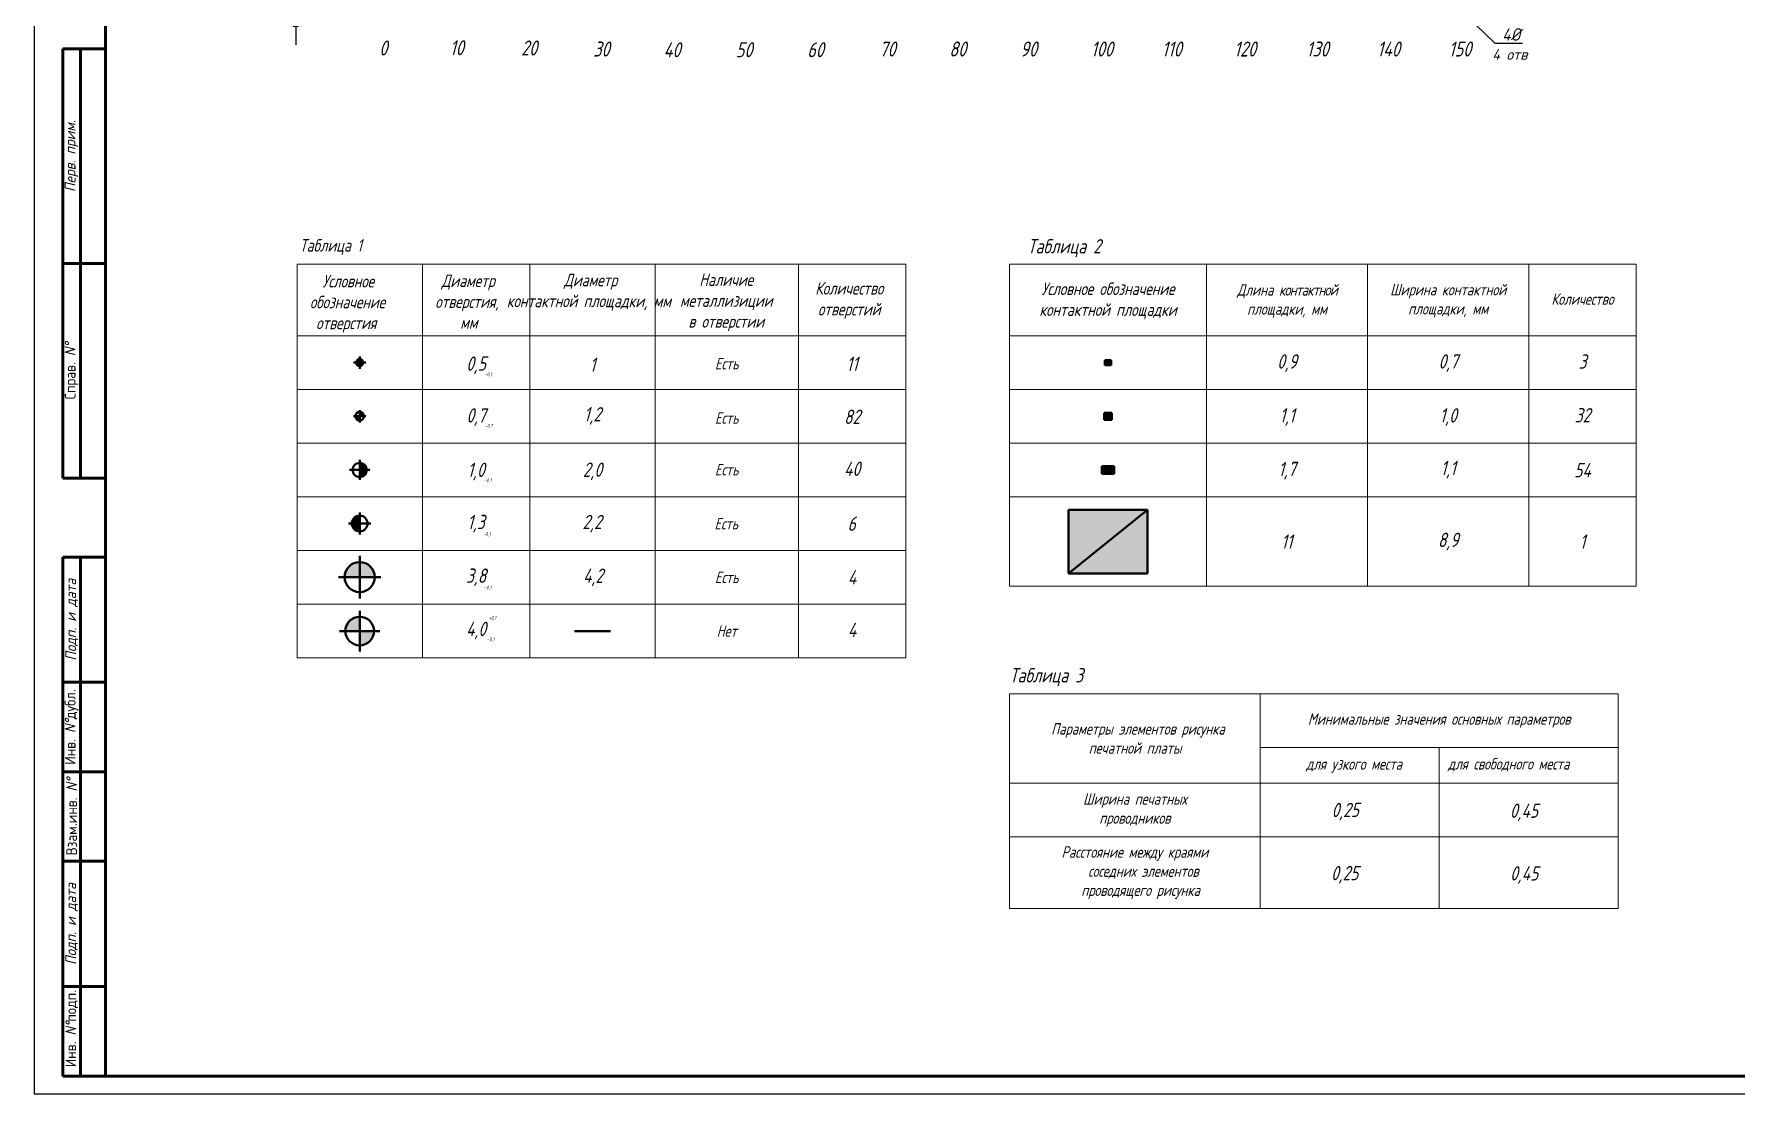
# Model space of a CAD drawing. Header units: millimetres. Extents: x 784 to 1625, y -303 to 291.
# Drawn here: x 783.9 to 1259.4, y -303.5 to -7.4 of the extents above; entities that cross this region are included whole.
import ezdxf
from ezdxf import colors
from ezdxf.entities.mleader import LeaderData, LeaderLine
from ezdxf.math import Vec2, Vec3

# ---------------------------------------------------------------- set-up
doc = ezdxf.new("R2010")
doc.units = ezdxf.units.MM
doc.header["$LTSCALE"] = 0.5
doc.layers.get('0').update_dxf_attribs({"lineweight": 60})
doc.layers.get('Defpoints').update_dxf_attribs({"color": 5})
doc.layers.add('размеры', color=90, linetype='Continuous')
doc.layers.add('Тонкие', color=7, linetype='Continuous')
doc.layers.add('тонкая', color=7, linetype='Continuous', lineweight=20)
doc.styles.get("Standard").update_dxf_attribs({"font": 'isocpeui.ttf', "width": 0.9})
doc.styles.add('стиль1', font='romans.shx', dxfattribs={"width": 0.75, "oblique": 15, "height": 3.5})
doc.styles.add('Увеличенный текст (ГОСТ)', font='GOST Common Italic.ttf')
doc.dimstyles.new('Standart', dxfattribs={"dimtxt": 5, "dimasz": 5, "dimexe": 2, "dimexo": 0, "dimgap": 1, "dimtad": 1, "dimtoh": 1, "dimdec": 0, "dimtxsty": 'Standard', "dimcen": 2.5, "dimadec": 0, "dimazin": 0, "dimtfac": 1, "dimtdec": 0, "dimtmove": 0, "dimatfit": 3, "dimldrblk": 'DOTSMALL', "dimfxl": 1, "dimarcsym": 0})

# ---------------------------------------------------------------- blocks, each defined once
blk = doc.blocks.new('*D26')
at = {"layer": 'Defpoints', "color": 0, "lineweight": 35, "transparency": 16777216}
for p in [(856.95, 9.31), (886.15, 9.31), (886.15, -0.39)]:
    blk.add_point(p, dxfattribs=at)
at = {"layer": 'размеры', "color": 0, "lineweight": -2, "transparency": 16777216}
for p, q in [((856.95, 14.31), (856.95, 19.31)), ((886.15, 9.31), (854.95, 9.31)), ((856.95, -0.39), (856.95, 9.31)), ((886.15, -0.39), (854.95, -0.39)), ((856.95, -5.39), (856.95, -10.39))]:
    blk.add_line(p, q, dxfattribs=at)
at = {"layer": 'размеры', "color": 0, "lineweight": 35, "transparency": 16777216}
for points in [[(856.12, 14.31), (857.78, 14.31), (856.95, 9.31)], [(856.12, -5.39), (857.78, -5.39), (856.95, -0.39)]]:
    blk.add_solid(points, dxfattribs=at)
at = {"layer": 'размеры', "color": 0, "lineweight": 30, "transparency": 16777216, "insert": (853.45, 4.46), "char_height": 5, "attachment_point": 5, "rotation": 90}
blk.add_mtext('5', dxfattribs=at)
blk = doc.blocks.new('_DotSmall')
at = {"color": 0, "linetype": 'ByBlock', "const_width": 0.5}
blk.add_lwpolyline([(-0.0625, 0, 1), (0.0625, 0, 1)], format="xyb", close=True, dxfattribs=at)

msp = doc.modelspace()

# ---------------------------------------------------------------- hatches: boundary and pattern name
at = {"lineweight": 50}
h = msp.add_hatch(color=0, dxfattribs=at)
h.dxf.hatch_style = 1
h.paths.add_polyline_path([(874.8, -98.16, 0.414214), (873.8, -99.16), (874.8, -99.16)])
h.paths.add_polyline_path([(874.8, -99.16), (873.8, -99.16, 0.414214), (874.8, -100.16)])
h = msp.add_hatch(color=0, dxfattribs=at)
h.dxf.hatch_style = 1
h.paths.add_polyline_path([(874.8, -99.16), (875.8, -99.16, 0.414214), (874.8, -98.16)], flags=17)
h.paths.add_polyline_path([(875.8, -99.16, 0.414214), (874.8, -98.16), (874.8, -100.16, 0.414214)])
h = msp.add_hatch(color=256, dxfattribs=at)
h.dxf.hatch_style = 1
h.paths.add_polyline_path([(875.8, -99.16, 0.414214), (874.8, -98.16), (874.8, -99.16)])
h = msp.add_hatch(color=256, dxfattribs=at)
h.dxf.hatch_style = 1
h.paths.add_polyline_path([(1082.88, -98.46), (1082.88, -99.86), (1084.68, -99.86), (1084.68, -98.46)])
msp.add_hatch(color=0, dxfattribs=at).paths.add_polyline_path([(876, -114.16, 0.414214), (874.8, -112.96), (874.8, -114.16)])
h = msp.add_hatch(color=256, dxfattribs=at)
h.dxf.hatch_style = 1
h.paths.add_polyline_path([(1084.88, -115.16), (1084.88, -113.16), (1082.68, -113.16), (1082.68, -115.16)])
h = msp.add_hatch(color=256, dxfattribs=at)
h.dxf.hatch_style = 1
h.paths.add_polyline_path([(874.8, -114.16), (873.59, -114.16, 0.414214), (874.8, -115.37)])
h = msp.add_hatch(color=256, dxfattribs=at)
edge = h.paths.add_edge_path()
edge.add_line((874.8, -127.16), (874.8, -131.16))
edge.add_arc((874.8, -129.16), 2, 270, 450)
h = msp.add_hatch(color=256, dxfattribs=at)
h.dxf.hatch_style = 1
h.paths.add_polyline_path([(1085.48, -130.26), (1085.48, -128.06), (1082.08, -128.06), (1082.08, -130.26)])
h = msp.add_hatch(color=256, dxfattribs=at)
h.dxf.hatch_style = 1
h.paths.add_polyline_path([(874.8, -141.91, 0.414214), (872.6, -144.11), (874.8, -144.11)])
h.paths.add_polyline_path([(874.8, -144.11), (872.6, -144.11, 0.414214), (874.8, -146.31)])
h = msp.add_hatch(color=256, dxfattribs=at)
h.dxf.hatch_style = 1
h.paths.add_polyline_path([(1072.78, -158.06), (1094.78, -158.06), (1094.78, -140.26), (1072.78, -140.26)])
h = msp.add_hatch(color=256, dxfattribs=at)
h.dxf.hatch_style = 1
h.paths.add_polyline_path([(874.8, -154.88, 0.414214), (870.6, -159.08), (874.8, -159.08)])
h.paths.add_polyline_path([(874.8, -154.88), (874.8, -159.08), (879, -159.08, 0.414214)])
h = msp.add_hatch(color=0, dxfattribs=at)
h.paths.add_polyline_path([(870.8, -174.16), (874.8, -174.16), (874.8, -170.16, 0.414214)])
h.paths.add_polyline_path([(878.8, -174.16), (874.8, -174.16), (874.8, -178.16, 0.414214)])

# ---------------------------------------------------------------- linework, layer by layer
for p, q in [((803.86, 285.52), (803.86, -298.48)), ((791.86, -11.48), (791.86, -131.48)), ((796.86, -11.48), (791.86, -11.48)), ((796.86, -11.48), (803.86, -11.48)), ((796.86, -131.48), (796.86, -11.48)), ((803.86, -71.48), (791.86, -71.48)), ((791.86, -131.48), (796.86, -131.48)), ((803.86, -131.48), (796.86, -131.48)), ((791.86, -298.48), (791.86, -153.48)), ((791.86, -153.48), (796.86, -153.48)), ((796.86, -153.48), (796.86, -298.48)), ((796.86, -153.48), (803.86, -153.48)), ((791.86, -188.48), (803.86, -188.48)), ((791.86, -213.48), (803.86, -213.48)), ((791.86, -238.48), (803.86, -238.48)), ((791.86, -273.48), (803.86, -273.48)), ((796.86, -298.48), (791.86, -298.48)), ((796.86, -298.48), (1619.86, -298.48))]:
    msp.add_line(p, q)
for p, q in [((874.8, -99.16), (873.1, -99.16)), ((874.8, -100.86), (874.8, -97.47)), ((874.8, -99.16), (876.49, -99.16)), ((1084.68, -98.46), (1082.88, -98.46)), ((1082.88, -98.46), (1082.88, -99.86)), ((1084.68, -98.46), (1082.88, -99.86)), ((1082.88, -99.86), (1084.68, -99.86)), ((1084.68, -99.86), (1084.68, -98.46)), ((874.8, -115.87), (874.8, -112.46)), ((1084.88, -113.16), (1082.68, -113.16)), ((1082.68, -113.16), (1082.68, -115.16)), ((1084.88, -113.16), (1082.68, -115.16)), ((1084.88, -115.16), (1084.88, -113.16)), ((874.8, -114.16), (873.09, -114.16)), ((874.8, -114.16), (876.5, -114.16)), ((1082.68, -115.16), (1084.88, -115.16)), ((874.8, -127.16), (874.8, -126.36)), ((874.8, -129.16), (874.8, -127.16)), ((1085.48, -128.06), (1082.08, -128.06)), ((1082.08, -128.06), (1082.08, -130.26)), ((1085.48, -128.06), (1082.08, -130.26)), ((1085.48, -130.26), (1085.48, -128.06)), ((872.8, -129.16), (872, -129.16)), ((874.8, -129.16), (872.8, -129.16)), ((874.8, -129.16), (876.8, -129.16)), ((874.8, -129.16), (874.8, -131.16)), ((874.8, -131.16), (874.8, -131.96)), ((876.8, -129.16), (877.6, -129.16)), ((1082.08, -130.26), (1085.48, -130.26)), ((874.8, -141.91), (874.8, -141.03)), ((874.8, -144.11), (874.8, -141.91)), ((1072.78, -158.06), (1072.78, -140.26)), ((1072.78, -140.26), (1094.78, -140.26)), ((1094.78, -140.26), (1072.78, -158.06)), ((1094.78, -140.26), (1094.78, -158.06)), ((872.6, -144.11), (871.72, -144.11)), ((874.8, -144.11), (872.6, -144.11)), ((874.8, -144.11), (877, -144.11)), ((874.8, -144.11), (874.8, -146.31)), ((874.8, -146.31), (874.8, -147.19)), ((877, -144.11), (877.88, -144.11)), ((874.8, -165.03), (874.8, -153.13)), ((874.8, -159.08), (868.85, -159.08)), ((874.8, -159.08), (880.75, -159.08)), ((1094.78, -158.06), (1072.78, -158.06)), ((874.8, -179.83), (874.8, -168.5)), ((874.8, -174.16), (869.13, -174.16)), ((874.8, -174.16), (880.47, -174.16)), ((934.8, -174.16), (944.8, -174.16))]:
    msp.add_line(p, q, dxfattribs=at)
for centre, radius in [((874.8, -99.16), 1), ((874.8, -114.16), 1.2), ((874.8, -129.16), 2), ((874.8, -144.11), 2.2), ((874.8, -159.08), 4.2), ((874.8, -174.16), 4)]:
    msp.add_circle(centre, radius, dxfattribs=at)
at = {"layer": 'Defpoints'}
for p, q in [((783.86, 290.52), (783.86, -303.48)), ((783.86, -303.48), (1624.86, -303.48))]:
    msp.add_line(p, q, dxfattribs=at)
at = {"layer": 'тонкая'}
for p, q in [((857.3, -71.66), (857.3, -181.66)), ((857.3, -71.66), (1027.3, -71.66)), ((857.3, -71.66), (857.3, -91.66)), ((857.3, -71.66), (857.3, -91.66)), ((857.3, -71.66), (887.3, -71.66)), ((857.3, -71.66), (857.3, -81.66)), ((857.3, -71.66), (892.3, -71.66)), ((857.3, -71.66), (874.8, -71.66)), ((892.3, -71.66), (892.3, -181.66)), ((922.3, -71.66), (892.3, -71.66)), ((922.3, -71.66), (892.3, -71.66)), ((892.3, -71.66), (907.3, -71.66)), ((917.3, -71.66), (947.3, -71.66)), ((922.3, -181.66), (922.3, -71.66)), ((957.3, -71.66), (922.3, -71.66)), ((922.3, -71.66), (939.8, -71.66)), ((946.12, -71.66), (951.12, -71.66)), ((947.3, -71.66), (982.3, -71.66)), ((957.3, -71.66), (957.3, -181.66)), ((962.3, -71.66), (957.3, -71.66)), ((957.3, -71.66), (977.3, -71.66)), ((997.3, -71.66), (962.3, -71.66)), ((997.3, -181.66), (997.3, -71.66)), ((1002.3, -71.66), (997.3, -71.66)), ((997.3, -71.66), (1012.3, -71.66)), ((1027.3, -71.66), (1002.3, -71.66)), ((1007.3, -71.66), (1027.3, -71.66)), ((1027.3, -71.66), (1027.3, -181.66)), ((1056.28, -71.66), (1056.28, -161.66)), ((1056.28, -71.66), (1231.28, -71.66)), ((1111.28, -71.66), (1111.28, -161.66)), ((1156.28, -161.66), (1156.28, -71.66)), ((1201.28, -71.67), (1201.28, -161.66)), ((1231.28, -161.66), (1231.28, -71.67)), ((857.3, -91.66), (1027.3, -91.66)), ((857.3, -91.66), (857.3, -106.66)), ((857.3, -91.66), (857.3, -121.66)), ((1056.28, -91.66), (1231.28, -91.66)), ((857.3, -106.66), (1027.3, -106.66)), ((857.3, -106.66), (857.3, -114.16)), ((1056.28, -106.66), (1231.28, -106.66)), ((857.3, -121.66), (1027.3, -121.66)), ((1056.28, -121.66), (1231.28, -121.66)), ((857.3, -136.66), (1027.3, -136.66)), ((857.3, -136.66), (857.3, -151.66)), ((1056.28, -136.66), (1231.28, -136.66)), ((857.3, -151.66), (1027.3, -151.66)), ((1027.3, -151.66), (1027.3, -166.66)), ((1056.28, -161.66), (1231.28, -161.66)), ((1027.3, -166.66), (857.3, -166.66)), ((857.3, -181.66), (1027.3, -181.66)), ((1056.28, -191.66), (1226.28, -191.66)), ((1056.28, -251.66), (1056.28, -191.66)), ((1126.28, -191.66), (1126.28, -251.66)), ((1226.28, -191.66), (1226.28, -251.66)), ((1126.28, -206.66), (1226.28, -206.66)), ((1176.28, -206.66), (1176.28, -251.66)), ((1056.28, -216.66), (1226.28, -216.66)), ((1056.28, -231.66), (1226.28, -231.66)), ((1226.28, -251.66), (1056.28, -251.66))]:
    msp.add_line(p, q, dxfattribs=at)

# ---------------------------------------------------------------- texts
at = {"char_height": 3, "attachment_point": 5, "rotation": 90}
for s, insert, width in [('Перв. прим.', (794.36, -41.48), 60), ('{\\fISOCPEUR|b0|i0|c204|p34;Справ}. N°', (794.36, -101.48), 60), ('Подп. и дата', (794.36, -170.98), 35), ('{\\fISOCPEUR|b0|i0|c204|p34;Инв}. N°{\\fISOCPEUR|b0|i0|c204|p34;дубл}.', (794.36, -200.98), 25), ('{\\fISOCPEUR|b0|i0|c204|p34;Взам}.{\\fISOCPEUR|b0|i0|c204|p34;инв}. N°', (794.36, -225.98), 27.3602), ('Подп. и дата', (794.36, -255.98), 35), ('{\\fISOCPEUR|b0|i0|c204|p34;Инв}. N°{\\fISOCPEUR|b0|i0|c204|p34;подп}.', (794.36, -285.23), 26.6565)]:
    msp.add_mtext(s, dxfattribs=dict(at, insert=insert, width=width))
at = {"lineweight": 50, "style": 'стиль1'}
for s, insert, char_height, width, attachment_point in [('Таблица 1', (858.02, -64.66), 3.5, 44, 1), ('Таблица 2', (1061.31, -64.66), 4, 44, 1), ('  Условное\\Pобозначение\\P отверстия', (860.9, -74.66), 3.5, 31.2566, 1), (' Диаметр\\Pотверстия,\\P    мм', (895.9, -74.56), 3.5, 26.4, 1), ('\\pxqc;{\\fTahoma|b0|i0|c204|p34; }Диаметр\\Pконтактной площадки, мм', (916.8, -74.36), 3.5, 44, 1), ('\\pxqc;Наличие \\Pметаллизиции\\Pв отверстии', (956.15, -74.25), 3.5, 42, 1), ('\\pxqc;Количество\\Pотверстий', (985, -76.66), 3.5, 53, 1), ('\\pxqc;Условное обозначение контактной площадки', (1083.78, -81.93), 3.5, 55, 5), ('\\pxqc;Длина {\\T0.9;контактной}\\Pплощадки, мм', (1133.78, -81.95), 3.2, 45, 5), ('\\pxqc;Ширина контактной\\Pплощадки, мм', (1178.78, -81.88), 3.2, 45, 5), ('Количество ', (1216.28, -81.42), 3.2, 30, 5), ('0,5', (907.3, -99.9), 4, 30, 5), ('1', (939.8, -99.77), 4, 35, 5), ('Есть', (977.3, -99.47), 3.2, 40, 5), ('11', (1012.3, -99.51), 4, 30, 5), ('\\pxqc;0,9', (1133.78, -99.32), 4, 45, 5), ('\\pxqc;0,7', (1178.78, -99.31), 4, 45, 5), ('\\pxqc;3', (1216.28, -98.88), 4, 30, 5), ('0,7', (907.3, -114.39), 4, 30, 5), ('1,2', (939.8, -114.06), 4, 35, 5), ('Есть', (977.3, -114.64), 3.2, 40, 5), ('82', (1012.3, -114.31), 4, 30, 5), ('1,1', (1133.78, -114.37), 4, 45, 5), ('1,0', (1178.78, -114.38), 4, 45, 5), ('32', (1216.28, -113.87), 4, 30, 5), ('1,0', (907.3, -129.58), 4, 30, 5), ('2,0', (939.8, -129.55), 4, 35, 5), ('Есть', (977.3, -129.07), 3.2, 40, 5), ('40', (1012.3, -128.83), 4, 30, 5), ('\\pxqc;1,7', (1133.78, -129.35), 4, 45, 5), ('1,1', (1178.78, -129.06), 4, 45, 5), ('54', (1216.28, -129.21), 4, 30, 5), ('1,3', (907.3, -144.16), 4, 30, 5), ('2,2', (939.68, -144.16), 4, 35.2453, 5), ('Есть', (977.18, -144.16), 3.2, 40.2453, 5), ('6', (1012.18, -144.16), 4, 29.7547, 5), ('\\pxqc;11', (1133.69, -149.16), 4, 44.9298, 5), ('8,9', (1178.78, -149.16), 4, 45, 5), ('1', (1216.28, -149.16), 4, 30, 5), ('3,8', (907.3, -159.16), 4, 30, 5), ('4,2', (939.98, -159.16), 4, 34.6366, 5), ('Есть', (977.3, -159.16), 3.2, 40, 5), ('4', (1012.3, -159.16), 4, 30, 5), ('4,0', (907.3, -174.03), 4, 30, 5), ('Нет', (977.3, -174.16), 3.2, 40, 5), ('4', (1012.3, -173.84), 4, 30, 5), ('Таблица 3', (1056.28, -184.51), 4, 44, 1), ('Минимальные значения основных параметров', (1176.28, -199.16), 3.2, 100, 5), (' Параметры элементов рисунка печатной платы', (1091.34, -204.16), 3.2, 69.8905, 5), ('для узкого места', (1152.48, -211.74), 3.2, 40, 5), ('для свободного места', (1178.7, -209.66), 3.2, 108.3808, 1), ('\\pxqc;Ширина печатных\\Pпроводников', (1091.28, -224.16), 3.2, 70, 5), ('0,25', (1146.22, -222.14), 4, 15, 1), ('0,45', (1196.02, -222.34), 4, 15, 1), ('Расстояние между краями\\P   соседних элементов \\P  проводящего рисунка', (1091.28, -241.66), 3.2, 70, 5), ('0,25', (1146.07, -239.78), 4, 15, 1), ('0,45', (1196.08, -239.85), 4, 15, 1)]:
    msp.add_mtext(s, dxfattribs=dict(at, insert=insert, char_height=char_height, width=width, attachment_point=attachment_point))
at = {"lineweight": 50, "char_height": 1, "attachment_point": 1, "style": 'стиль1'}
for s, insert in [('-0,1', (909.69, -101.93)), ('-0,1', (909.76, -116.28)), ('-0,1', (909.55, -131.54)), ('-0,1', (909.3, -146.56)), ('-0,1', (909.51, -161.5)), ('+0,1', (910.84, -169.94)), ('-0,1', (910.37, -175.95))]:
    msp.add_mtext_dynamic_manual_height_columns(s, width=3.3456, gutter_width=20, heights=[0], dxfattribs=dict(at, insert=insert))
at = {"layer": 'размеры', "lineweight": 35, "insert": (1191.09, -11.58), "char_height": 3, "width": 145, "attachment_point": 1, "style": 'Увеличенный текст (ГОСТ)'}
msp.add_mtext('\\A1;4 отв', dxfattribs=at)
at = {"layer": 'Тонкие', "char_height": 2.1, "width": 2.22, "attachment_point": 1, "style": 'стиль1'}
for s, insert in [('{\\H2x;0}', (880.26, -9.17)), ('{\\H2x;10}', (899.95, -9.11)), ('{\\H2x;20}', (919.86, -9.17)), ('{\\H2x;30}', (940.02, -9.47)), ('{\\H2x;70}', (1019.9, -9.46)), ('{\\H2x;80}', (1039.44, -9.46)), ('{\\H2x;90}', (1059.27, -9.46)), ('{\\H2x;100}', (1078.99, -9.46)), ('{\\H2x;110}', (1098.81, -9.46)), ('{\\H2x;120}', (1118.97, -9.46)), ('{\\H2x;130}', (1139.19, -9.46)), ('{\\H2x;140}', (1158.93, -9.46)), ('{\\H2x;150}', (1178.91, -9.46)), ('{\\H2x;40}', (959.67, -9.67)), ('{\\H2x;50}', (979.83, -9.67)), ('{\\H2x;60}', (999.77, -9.66))]:
    msp.add_mtext(s, dxfattribs=dict(at, insert=insert))

# ---------------------------------------------------------------- dimensions: what is measured, and where the dimension line sits
at = {"layer": 'размеры', "lineweight": 30}
dim = msp.add_linear_dim(base=(856.95, 9.31), p1=(886.15, -0.39), p2=(886.15, 9.31), angle=90, text='5', dimstyle='Standart', dxfattribs=at)
dim.commit()
dim.dimension.update_dxf_attribs({"geometry": '*D26', "text_midpoint": (856.95, 4.46), "dimtype": 160})

# ---------------------------------------------------------------- leaders
at = {"layer": 'размеры', "lineweight": 35}
ml = msp.add_multileader_mtext('Standard', dxfattribs=at)
ml.set_content('4%%C', color=256)
ml.set_leader_properties()
ml.build(insert=Vec2(0, 0))
ml.multileader.update_dxf_attribs({"text_left_attachment_type": 6, "text_right_attachment_type": 7, "dogleg_length": 0.36})
ctx = ml.context
ctx.base_point, ctx.char_height, ctx.plane_origin = Vec3(1191.88, -9.95), 3.5, Vec3(1171.93, 9.31)
ctx.left_attachment, ctx.right_attachment = 6, 7
notes = []
notes.append((ctx, [(0, (1, 1, 0), (1191.77, -9.95), (1, 0), 0.111, [(0, [(1171.93, 9.31)], 0, [])])]))
ctx.mtext.insert, ctx.mtext.flow_direction = Vec3(1193.88, -5.75), 5
for ctx, leaders in notes:
    for number, flags, end, landing, length, lines in leaders:
        leader = LeaderData()
        leader.index, (leader.has_last_leader_line, leader.has_dogleg_vector, leader.attachment_direction) = number, flags
        leader.last_leader_point, leader.dogleg_vector, leader.dogleg_length = Vec3(end), Vec3(landing), length
        for number, points, colour, breaks in lines:
            line = LeaderLine()
            line.index, line.vertices, line.color, line.breaks = number, Vec3.list(points), colors.encode_raw_color(colour), breaks
            leader.lines.append(line)
        ctx.leaders.append(leader)

doc.saveas('drawing.dxf')
